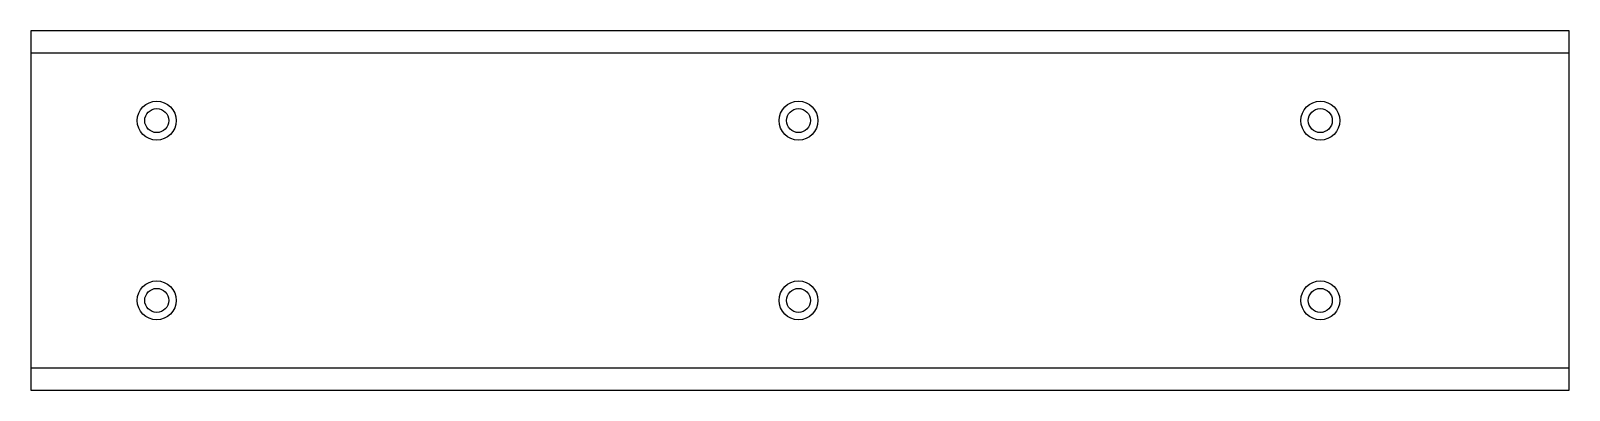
# Model space of a CAD drawing. Extents: x 0 to 513, y 0 to 120.
import ezdxf

# ---------------------------------------------------------------- set-up
doc = ezdxf.new("R2010")
doc.units = 0
doc.layers.get('0').update_dxf_attribs({"linetype": 'CONTINUOUS'})

msp = doc.modelspace()

# ---------------------------------------------------------------- linework, layer by layer
for points in [[(0, 0), (513, 0), (513, 120), (0, 120)], [(0, 7.5), (513, 7.5), (513, 112.5), (0, 112.5)]]:
    msp.add_lwpolyline(points, close=True)
for centre, radius in [((42, 90), 6.5), ((42, 90), 4), ((256, 90), 6.5), ((256, 90), 4), ((430, 90), 6.5), ((430, 90), 4), ((42, 30), 6.5), ((256, 30), 6.5), ((430, 30), 6.5), ((42, 30), 4), ((256, 30), 4), ((430, 30), 4)]:
    msp.add_circle(centre, radius)

doc.saveas('drawing.dxf')
